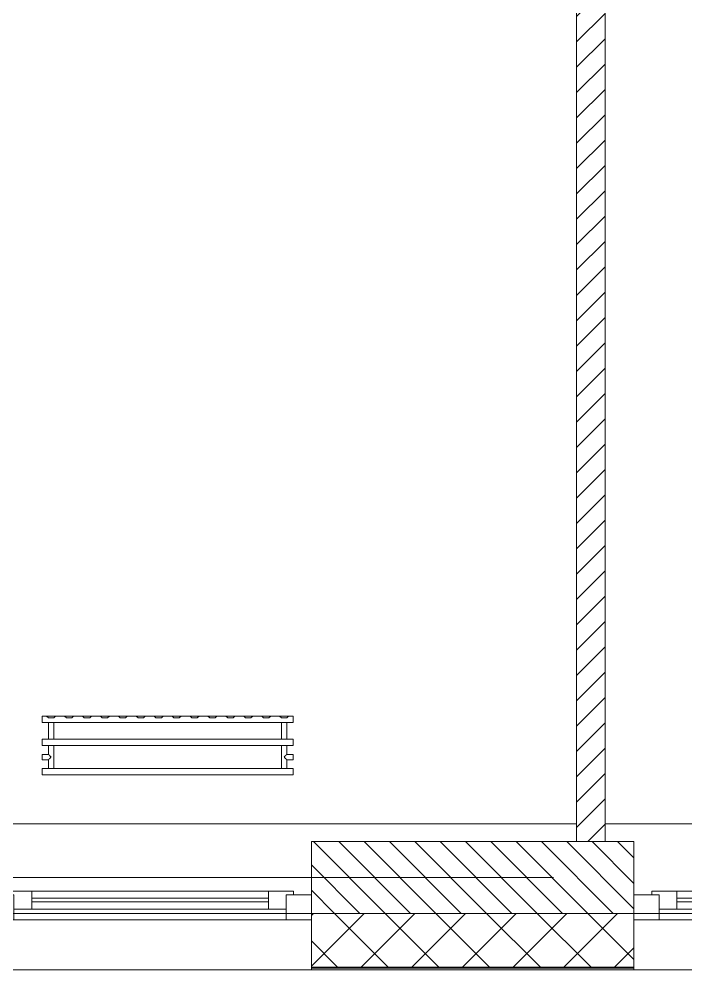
# Model space of a CAD drawing. Header units: millimetres. Extents: x 2623 to 210903, y -8553 to 29000.
# Drawn here: x 44410 to 46271, y -258 to 2395 of the extents above; entities that cross this region are included whole.
import ezdxf

# ---------------------------------------------------------------- set-up
doc = ezdxf.new("R2010")
doc.units = ezdxf.units.MM
doc.linetypes.add('Осевая', pattern=[3175, 635, -476.25, 1587.5, -476.25])
for name, color, linetype, lineweight in [('A-GLAZ', 7, 'Continuous', 9), ('A-WALL', 7, 'Continuous', 9), ('A-WALL-1', 7, 'Continuous', 13), ('I-WALL', 7, 'Continuous', 9), ('Оси-2', 7, 'Осевая', 9)]:
    doc.layers.add(name, color=color, linetype=linetype, lineweight=lineweight)
doc.layers.add('M-EQPM-1', color=7, linetype='Continuous', lineweight=9, true_color=0xaaaaaa)

# ---------------------------------------------------------------- blocks, each defined once
blk = doc.blocks.new('120_Окно_СКБ_1Ст - 120_Окно_СКБ_1Ст 900х2500_h_ с форточкой-22876038-План монтажа стен и перегородок 3 этажа в осях 23-33')
at = {"layer": 'A-GLAZ'}
for p, q in [((-450, -127), (-450, -57)), ((-450, -57), (-380, -57)), ((450, -57), (-450, -57)), ((-380, -57), (-380, -127)), ((380, -127), (380, -57)), ((380, -57), (450, -57)), ((450, -57), (450, -127)), ((380, -87), (-380, -87)), ((-380, -87), (-380, -127)), ((-330, -137), (-330, -87)), ((330, -137), (330, -87)), ((380, -127), (380, -87)), ((-380, -127), (-450, -127)), ((-450, -127), (-400, -127)), ((-380, -127), (-400, -127)), ((-400, -127), (-400, -137)), ((-330, -107), (330, -107)), ((330, -117), (-330, -117)), ((450, -127), (380, -127)), ((400, -127), (380, -127)), ((400, -127), (450, -127)), ((400, -137), (400, -127)), ((-400, -137), (400, -137)), ((400, -137), (-400, -137))]:
    blk.add_line(p, q, dxfattribs=at)
blk = doc.blocks.new('radiator_prado_classic_z_tip_30_po exemplyaru - Classic Z Тип 30-300-V32-План монтажа стен и перегородок 3 этажа в осях 23-33')
at = {"layer": 'M-EQPM-1'}
for p, q in [((0, 228), (0, 210)), ((700, 228), (0, 228)), ((0, 210), (0, 228)), ((0, 228), (12.5, 228)), ((12.5, 228), (37.5, 228)), ((37.5, 228), (12.5, 228)), ((12.5, 228), (37.5, 228)), ((12.5, 228), (17.5, 223)), ((12.5, 228), (17.5, 223)), ((32.5, 223), (17.5, 223)), ((17.5, 223), (32.5, 223)), ((32.5, 223), (37.5, 228)), ((37.5, 228), (32.5, 223)), ((37.5, 228), (62.5, 228)), ((62.5, 228), (87.5, 228)), ((87.5, 228), (62.5, 228)), ((62.5, 228), (87.5, 228)), ((62.5, 228), (67.5, 223)), ((62.5, 228), (67.5, 223)), ((82.5, 223), (67.5, 223)), ((67.5, 223), (82.5, 223)), ((82.5, 223), (87.5, 228)), ((87.5, 228), (82.5, 223)), ((87.5, 228), (112.5, 228)), ((112.5, 228), (137.5, 228)), ((137.5, 228), (112.5, 228)), ((112.5, 228), (137.5, 228)), ((112.5, 228), (117.5, 223)), ((112.5, 228), (117.5, 223)), ((132.5, 223), (117.5, 223)), ((117.5, 223), (132.5, 223)), ((132.5, 223), (137.5, 228)), ((137.5, 228), (132.5, 223)), ((137.5, 228), (162.5, 228)), ((162.5, 228), (187.5, 228)), ((187.5, 228), (162.5, 228)), ((162.5, 228), (187.5, 228)), ((162.5, 228), (167.5, 223)), ((162.5, 228), (167.5, 223)), ((182.5, 223), (167.5, 223)), ((167.5, 223), (182.5, 223)), ((182.5, 223), (187.5, 228)), ((187.5, 228), (182.5, 223)), ((187.5, 228), (212.5, 228)), ((212.5, 228), (237.5, 228)), ((237.5, 228), (212.5, 228)), ((212.5, 228), (237.5, 228)), ((212.5, 228), (217.5, 223)), ((212.5, 228), (217.5, 223)), ((232.5, 223), (217.5, 223)), ((217.5, 223), (232.5, 223)), ((232.5, 223), (237.5, 228)), ((237.5, 228), (232.5, 223)), ((237.5, 228), (262.5, 228)), ((262.5, 228), (287.5, 228)), ((287.5, 228), (262.5, 228)), ((262.5, 228), (287.5, 228)), ((262.5, 228), (267.5, 223)), ((262.5, 228), (267.5, 223)), ((282.5, 223), (267.5, 223)), ((267.5, 223), (282.5, 223)), ((282.5, 223), (287.5, 228)), ((287.5, 228), (282.5, 223)), ((287.5, 228), (312.5, 228)), ((312.5, 228), (337.5, 228)), ((337.5, 228), (312.5, 228)), ((312.5, 228), (337.5, 228)), ((312.5, 228), (317.5, 223)), ((312.5, 228), (317.5, 223)), ((332.5, 223), (317.5, 223)), ((317.5, 223), (332.5, 223)), ((332.5, 223), (337.5, 228)), ((337.5, 228), (332.5, 223)), ((337.5, 228), (362.5, 228)), ((362.5, 228), (387.5, 228)), ((387.5, 228), (362.5, 228)), ((362.5, 228), (387.5, 228)), ((362.5, 228), (367.5, 223)), ((362.5, 228), (367.5, 223)), ((382.5, 223), (367.5, 223)), ((367.5, 223), (382.5, 223)), ((382.5, 223), (387.5, 228)), ((387.5, 228), (382.5, 223)), ((387.5, 228), (412.5, 228)), ((412.5, 228), (437.5, 228)), ((437.5, 228), (412.5, 228)), ((412.5, 228), (437.5, 228)), ((412.5, 228), (417.5, 223)), ((412.5, 228), (417.5, 223)), ((432.5, 223), (417.5, 223)), ((417.5, 223), (432.5, 223)), ((432.5, 223), (437.5, 228)), ((437.5, 228), (432.5, 223)), ((437.5, 228), (462.5, 228)), ((462.5, 228), (487.5, 228)), ((487.5, 228), (462.5, 228)), ((462.5, 228), (487.5, 228)), ((462.5, 228), (467.5, 223)), ((462.5, 228), (467.5, 223)), ((482.5, 223), (467.5, 223)), ((467.5, 223), (482.5, 223)), ((482.5, 223), (487.5, 228)), ((487.5, 228), (482.5, 223)), ((487.5, 228), (512.5, 228)), ((512.5, 228), (537.5, 228)), ((537.5, 228), (512.5, 228)), ((512.5, 228), (537.5, 228)), ((512.5, 228), (517.5, 223)), ((512.5, 228), (517.5, 223)), ((532.5, 223), (517.5, 223)), ((517.5, 223), (532.5, 223)), ((532.5, 223), (537.5, 228)), ((537.5, 228), (532.5, 223)), ((537.5, 228), (562.5, 228)), ((562.5, 228), (587.5, 228)), ((587.5, 228), (562.5, 228)), ((562.5, 228), (587.5, 228)), ((562.5, 228), (567.5, 223)), ((562.5, 228), (567.5, 223)), ((582.5, 223), (567.5, 223)), ((567.5, 223), (582.5, 223)), ((582.5, 223), (587.5, 228)), ((587.5, 228), (582.5, 223)), ((587.5, 228), (612.5, 228)), ((612.5, 228), (637.5, 228)), ((637.5, 228), (612.5, 228)), ((612.5, 228), (637.5, 228)), ((612.5, 228), (617.5, 223)), ((612.5, 228), (617.5, 223)), ((632.5, 223), (617.5, 223)), ((617.5, 223), (632.5, 223)), ((632.5, 223), (637.5, 228)), ((637.5, 228), (632.5, 223)), ((637.5, 228), (662.5, 228)), ((662.5, 228), (687.5, 228)), ((687.5, 228), (662.5, 228)), ((662.5, 228), (687.5, 228)), ((662.5, 228), (667.5, 223)), ((662.5, 228), (667.5, 223)), ((682.5, 223), (667.5, 223)), ((667.5, 223), (682.5, 223)), ((682.5, 223), (687.5, 228)), ((687.5, 228), (682.5, 223)), ((687.5, 228), (700, 228)), ((700, 210), (700, 228)), ((700, 228), (700, 210)), ((0, 210), (700, 210)), ((17.5, 210), (0, 210)), ((17.5, 210), (17.5, 164)), ((17.5, 210), (17.5, 164)), ((32.5, 210), (17.5, 210)), ((17.5, 210), (32.5, 210)), ((32.5, 210), (17.5, 210)), ((17.5, 210), (32.5, 210)), ((31.5, 210), (18.5, 210)), ((32.5, 164), (32.5, 210)), ((32.5, 164), (32.5, 210)), ((667.5, 210), (32.5, 210)), ((667.5, 210), (667.5, 164)), ((667.5, 210), (667.5, 164)), ((682.5, 210), (667.5, 210)), ((667.5, 210), (682.5, 210)), ((682.5, 210), (667.5, 210)), ((667.5, 210), (667.8, 210)), ((667.8, 210), (668.5, 210)), ((668.5, 210), (669.7, 210)), ((680.3, 210), (668.5, 210)), ((669.7, 210), (671.2, 210)), ((671.2, 210), (673.1, 210)), ((673.1, 210), (675, 210)), ((675, 210), (676.9, 210)), ((676.9, 210), (678.7, 210)), ((678.7, 210), (680.3, 210)), ((680.3, 210), (681.5, 210)), ((681.5, 210), (682.2, 210)), ((682.2, 210), (682.5, 210)), ((682.5, 164), (682.5, 210)), ((682.5, 164), (682.5, 210)), ((700, 210), (682.5, 210)), ((700, 164), (0, 164)), ((0, 164), (0, 146)), ((0, 146), (0, 164)), ((0, 164), (17.5, 164)), ((32.5, 164), (17.5, 164)), ((17.5, 164), (31.5, 164)), ((32.5, 164), (17.5, 164)), ((17.5, 164), (32.5, 164)), ((18.5, 164), (31.5, 164)), ((31.5, 164), (32.2, 164)), ((32.2, 164), (32.5, 164)), ((32.5, 164), (667.5, 164)), ((682.5, 164), (667.5, 164)), ((667.5, 164), (682.5, 164)), ((667.8, 164), (667.5, 164)), ((667.5, 164), (680.3, 164)), ((671.2, 164), (667.8, 164)), ((668.5, 164), (680.3, 164)), ((673.1, 164), (671.2, 164)), ((678.7, 164), (673.1, 164)), ((680.3, 164), (678.7, 164)), ((682.5, 164), (680.3, 164)), ((680.3, 164), (681.5, 164)), ((681.5, 164), (682.2, 164)), ((682.2, 164), (682.5, 164)), ((682.5, 164), (700, 164)), ((700, 146), (700, 164)), ((700, 164), (700, 146)), ((0, 146), (700, 146)), ((17.5, 146), (0, 146)), ((17.5, 146), (17.5, 121.5)), ((17.5, 146), (17.5, 121.5)), ((17.5, 146), (32.5, 146)), ((32.5, 146), (17.5, 146)), ((17.5, 146), (32.5, 146)), ((32.5, 146), (17.5, 146)), ((31.5, 146), (18.5, 146)), ((32.5, 82), (32.5, 146)), ((32.5, 82), (32.5, 146)), ((667.5, 146), (32.5, 146)), ((667.5, 146), (667.5, 82)), ((667.5, 146), (667.5, 82)), ((667.5, 146), (682.5, 146)), ((682.5, 146), (667.5, 146)), ((667.5, 146), (669.7, 146)), ((682.5, 146), (667.5, 146)), ((680.3, 146), (668.5, 146)), ((669.7, 146), (671.2, 146)), ((671.2, 146), (682.5, 146)), ((682.5, 121.5), (682.5, 146)), ((682.5, 121.5), (682.5, 146)), ((700, 146), (682.5, 146)), ((17.5, 121.5), (0, 121.5)), ((17.5, 121.5), (0, 121.5)), ((0, 121.5), (0, 121.2)), ((0, 106.5), (0, 121.5)), ((0, 121.2), (0, 106.8)), ((0, 121.2), (0, 120.5)), ((0, 120.5), (0, 121.2)), ((0, 121.2), (0, 121.2)), ((0, 120.5), (0, 119.3)), ((0, 119.3), (0, 120.5)), ((0, 119.3), (0, 117.8)), ((0, 117.8), (0, 119.3)), ((0, 117.8), (0, 115.9)), ((0, 115.9), (0, 117.8)), ((0, 115.9), (0, 114)), ((0, 114), (0, 115.9)), ((0, 114), (0, 112.1)), ((0, 112.1), (0, 114)), ((0, 112.1), (0, 110.2)), ((0, 110.2), (0, 112.1)), ((0, 110.2), (0, 108.7)), ((0, 108.7), (0, 110.2)), ((0, 108.7), (0, 106.8)), ((0, 106.8), (0, 108.7)), ((0, 106.8), (0, 106.5)), ((0, 106.8), (0, 106.8)), ((0, 106.5), (17.5, 106.5)), ((0, 106.5), (17.5, 106.5)), ((17.5, 106.5), (17.5, 82)), ((17.5, 106.5), (17.5, 82)), ((700, 121.5), (682.5, 121.5)), ((700, 121.5), (682.5, 121.5)), ((682.5, 82), (682.5, 106.5)), ((682.5, 106.5), (700, 106.5)), ((682.5, 82), (682.5, 106.5)), ((682.5, 106.5), (700, 106.5)), ((700, 121.5), (700, 106.5)), ((700, 121.2), (700, 121.5)), ((700, 121.5), (700, 121.2)), ((700, 121.2), (700, 121.5)), ((700, 106.8), (700, 121.2)), ((700, 121.2), (700, 106.8)), ((700, 107.5), (700, 121.2)), ((700, 106.8), (700, 107.5)), ((700, 106.5), (700, 106.8)), ((700, 106.8), (700, 106.5)), ((700, 106.5), (700, 106.8)), ((700, 82), (0, 82)), ((0, 82), (0, 64)), ((0, 64), (0, 82)), ((0, 82), (17.5, 82)), ((32.5, 82), (17.5, 82)), ((17.5, 82), (26.9, 82)), ((32.5, 82), (17.5, 82)), ((17.5, 82), (32.5, 82)), ((18.5, 82), (31.5, 82)), ((26.9, 82), (28.8, 82)), ((28.8, 82), (32.2, 82)), ((32.2, 82), (32.5, 82)), ((32.5, 82), (667.5, 82)), ((682.5, 82), (667.5, 82)), ((667.5, 82), (682.5, 82)), ((669.7, 82), (667.5, 82)), ((667.5, 82), (682.5, 82)), ((668.5, 82), (680.3, 82)), ((671.2, 82), (669.7, 82)), ((682.5, 82), (671.2, 82)), ((682.5, 82), (700, 82)), ((700, 64), (700, 82)), ((700, 82), (700, 64)), ((700, 64), (0, 64)), ((0, 64), (700, 64))]:
    blk.add_line(p, q, dxfattribs=at)
for points, knots in [([(17.8, 121.2), (17.7, 121.3), (17.7, 121.3), (17.5, 121.5), (17.5, 121.5), (17.5, 121.5)], [0.8571429, 0.8571429, 0.8571429, 0.8571429, 0.8928571, 0.9285714, 1, 1, 1, 1]), ([(17.5, 121.5), (17.5, 121.5), (17.5, 121.5), (17.7, 121.3), (17.7, 121.3), (17.8, 121.2)], [0, 0, 0, 0, 0.0714286, 0.1071429, 0.1428571, 0.1428571, 0.1428571, 0.1428571]), ([(17.5, 121.5), (17.5, 121.5), (17.5, 121.5), (17.7, 121.3), (17.7, 121.3), (17.8, 121.2)], [0, 0, 0, 0, 0.0714286, 0.1071429, 0.1428571, 0.1428571, 0.1428571, 0.1428571]), ([(25, 114), (24.5, 114.5), (23.6, 115.4), (22.4, 116.6), (21.6, 117.4), (21.1, 117.9), (20.8, 118.2), (20.5, 118.5), (20.2, 118.8), (19.8, 119.1), (19.6, 119.4), (19.3, 119.7), (19, 120), (18.7, 120.3), (18.5, 120.5), (18.3, 120.7), (18.1, 120.9), (17.9, 121.1), (17.8, 121.2), (17.7, 121.3), (17.5, 121.5), (17.5, 121.5), (17.5, 121.5)], [0, 0, 0, 0, 0.142857, 0.285714, 0.357143, 0.392857, 0.428571, 0.464286, 0.5, 0.535714, 0.571429, 0.607143, 0.642857, 0.678571, 0.714286, 0.75, 0.785714, 0.821429, 0.857143, 0.892857, 0.928571, 1, 1, 1, 1]), ([(17.5, 106.5), (17.5, 106.5), (17.5, 106.5), (17.7, 106.7), (17.8, 106.8), (17.9, 106.9), (18.1, 107.1), (18.3, 107.3), (18.5, 107.5), (18.7, 107.7), (19, 108), (19.3, 108.3), (19.6, 108.6), (19.8, 108.9), (20.3, 109.3), (20.7, 109.7), (21.1, 110.1), (21.6, 110.6), (22.4, 111.4), (23.6, 112.6), (24.5, 113.5), (25, 114)], [0, 0, 0, 0, 0.071429, 0.107143, 0.142857, 0.178571, 0.214286, 0.25, 0.285714, 0.321429, 0.357143, 0.392857, 0.428571, 0.464286, 0.5, 0.571429, 0.607143, 0.642857, 0.714286, 0.857143, 1, 1, 1, 1]), ([(17.5, 106.5), (17.5, 106.5), (17.5, 106.5), (17.7, 106.7), (17.7, 106.7), (17.8, 106.8)], [0, 0, 0, 0, 0.0714286, 0.1071429, 0.1428571, 0.1428571, 0.1428571, 0.1428571]), ([(17.8, 106.8), (17.7, 106.7), (17.7, 106.7), (17.5, 106.5), (17.5, 106.5), (17.5, 106.5)], [0.8571429, 0.8571429, 0.8571429, 0.8571429, 0.8928571, 0.9285714, 1, 1, 1, 1]), ([(17.8, 106.8), (17.7, 106.7), (17.7, 106.7), (17.5, 106.5), (17.5, 106.5), (17.5, 106.5)], [0.8571429, 0.8571429, 0.8571429, 0.8571429, 0.8928571, 0.9285714, 1, 1, 1, 1]), ([(22.4, 111.4), (22.3, 111.3), (22, 111), (21.6, 110.6), (21.1, 110.1), (20.8, 109.8), (20.5, 109.5), (20.2, 109.2), (19.8, 108.9), (19.6, 108.6), (19.3, 108.3), (19, 108), (18.7, 107.7), (18.5, 107.5), (18.3, 107.3), (18.1, 107.1), (17.9, 106.9), (17.8, 106.8), (17.8, 106.8)], [0.2641714, 0.2641714, 0.2641714, 0.2641714, 0.2857143, 0.3571429, 0.3928571, 0.4285714, 0.4642857, 0.5, 0.5357143, 0.5714286, 0.6071429, 0.6428571, 0.6785714, 0.7142857, 0.75, 0.7857143, 0.8214286, 0.8571429, 0.8571429, 0.8571429, 0.8571429]), ([(17.8, 106.8), (17.8, 106.8), (17.9, 106.9), (18.1, 107.1), (18.3, 107.3), (18.5, 107.5), (18.7, 107.7), (19, 108), (19.3, 108.3), (19.6, 108.6), (19.9, 108.8), (20.3, 109.3), (20.6, 109.6), (20.8, 109.8)], [0.1428571, 0.1428571, 0.1428571, 0.1428571, 0.1785714, 0.2142857, 0.25, 0.2857143, 0.3214286, 0.3571429, 0.3928571, 0.4285714, 0.4642857, 0.5, 0.5714286, 0.5714286, 0.5714286, 0.5714286]), ([(19.6, 119.4), (19.7, 119.3), (19.9, 119.2), (20.3, 118.7), (20.6, 118.4), (20.8, 118.2)], [0.4285714, 0.4285714, 0.4285714, 0.4285714, 0.4642857, 0.5, 0.5714286, 0.5714286, 0.5714286, 0.5714286]), ([(19.6, 119.4), (19.7, 119.3), (19.8, 119.1), (20.3, 118.7), (20.6, 118.4), (20.8, 118.2)], [0.4285714, 0.4285714, 0.4285714, 0.4285714, 0.4642857, 0.5, 0.5714286, 0.5714286, 0.5714286, 0.5714286]), ([(22.1, 116.9), (21.9, 117.1), (21.6, 117.4), (21.1, 117.9), (20.9, 118.1), (20.8, 118.2)], [0.2857143, 0.2857143, 0.2857143, 0.2857143, 0.3571429, 0.3928571, 0.4285714, 0.4285714, 0.4285714, 0.4285714]), ([(20.8, 118.2), (20.9, 118.1), (21.1, 117.9), (21.6, 117.4), (21.9, 117.1), (22.1, 116.9)], [0.5714286, 0.5714286, 0.5714286, 0.5714286, 0.6071429, 0.6428571, 0.7142857, 0.7142857, 0.7142857, 0.7142857]), ([(20.8, 118.2), (20.9, 118.1), (21.1, 117.9), (21.6, 117.4), (22.4, 116.6), (23.1, 115.9), (23.6, 115.4)], [0.5714286, 0.5714286, 0.5714286, 0.5714286, 0.6071429, 0.6428571, 0.7142857, 0.8571429, 0.8571429, 0.8571429, 0.8571429]), ([(20.8, 109.8), (20.9, 109.9), (21.1, 110.1), (21.6, 110.6), (21.9, 110.9), (22.1, 111.1)], [0.5714286, 0.5714286, 0.5714286, 0.5714286, 0.6071429, 0.6428571, 0.7142857, 0.7142857, 0.7142857, 0.7142857]), ([(22.1, 111.1), (21.9, 110.9), (21.6, 110.6), (21.1, 110.1), (20.9, 109.9), (20.8, 109.8)], [0.2857143, 0.2857143, 0.2857143, 0.2857143, 0.3571429, 0.3928571, 0.4285714, 0.4285714, 0.4285714, 0.4285714]), ([(25, 114), (24.5, 113.5), (23.6, 112.6), (22.8, 111.8), (22.4, 111.4)], [0, 0, 0, 0, 0.1428571, 0.2641714, 0.2641714, 0.2641714, 0.2641714]), ([(675, 114), (675.5, 114.5), (676.4, 115.4), (677.6, 116.6), (678.4, 117.4), (678.9, 117.9), (679.2, 118.2), (679.5, 118.5), (679.8, 118.8), (680.1, 119.2), (680.4, 119.4), (680.7, 119.7), (681, 120), (681.3, 120.3), (681.5, 120.5), (681.7, 120.7), (681.9, 120.9), (682.1, 121.1), (682.2, 121.2), (682.3, 121.3), (682.5, 121.5), (682.5, 121.5), (682.5, 121.5)], [0, 0, 0, 0, 0.142857, 0.285714, 0.357143, 0.392857, 0.428571, 0.464286, 0.5, 0.535714, 0.571429, 0.607143, 0.642857, 0.678571, 0.714286, 0.75, 0.785714, 0.821429, 0.857143, 0.892857, 0.928571, 1, 1, 1, 1]), ([(682.5, 106.5), (682.5, 106.5), (682.5, 106.5), (682.3, 106.7), (682.2, 106.8), (682.1, 106.9), (681.9, 107.1), (681.7, 107.3), (681.5, 107.5), (681.3, 107.7), (681, 108), (680.7, 108.3), (680.4, 108.6), (680.1, 108.8), (679.7, 109.3), (679.3, 109.7), (678.9, 110.1), (678.4, 110.6), (677.6, 111.4), (676.4, 112.6), (675.5, 113.5), (675, 114)], [0, 0, 0, 0, 0.071429, 0.107143, 0.142857, 0.178571, 0.214286, 0.25, 0.285714, 0.321429, 0.357143, 0.392857, 0.428571, 0.464286, 0.5, 0.571429, 0.607143, 0.642857, 0.714286, 0.857143, 1, 1, 1, 1]), ([(682.2, 121.2), (682.2, 121.2), (682.1, 121.1), (681.9, 120.9), (681.7, 120.7), (681.5, 120.5), (681.3, 120.3), (681, 120), (680.7, 119.7), (680.4, 119.4), (680.1, 119.2), (679.7, 118.7), (679.3, 118.3), (678.9, 117.9), (678.4, 117.4), (677.6, 116.6), (676.9, 115.9), (676.4, 115.4)], [0.1428571, 0.1428571, 0.1428571, 0.1428571, 0.1785714, 0.2142857, 0.25, 0.2857143, 0.3214286, 0.3571429, 0.3928571, 0.4285714, 0.4642857, 0.5, 0.5714286, 0.6071429, 0.6428571, 0.7142857, 0.8571429, 0.8571429, 0.8571429, 0.8571429]), ([(676.4, 115.4), (676.9, 115.9), (677.6, 116.6), (678.4, 117.4), (678.9, 117.9), (679.2, 118.2), (679.5, 118.5), (679.8, 118.8), (680.1, 119.2), (680.4, 119.4), (680.7, 119.7), (681, 120), (681.3, 120.3), (681.5, 120.5), (681.7, 120.7), (681.9, 120.9), (682.1, 121.1), (682.2, 121.2), (682.2, 121.2)], [0.1428571, 0.1428571, 0.1428571, 0.1428571, 0.2857143, 0.3571429, 0.3928571, 0.4285714, 0.4642857, 0.5, 0.5357143, 0.5714286, 0.6071429, 0.6428571, 0.6785714, 0.7142857, 0.75, 0.7857143, 0.8214286, 0.8571429, 0.8571429, 0.8571429, 0.8571429]), ([(681.5, 120.5), (681.4, 120.4), (681.3, 120.3), (681, 120), (680.7, 119.7), (680.4, 119.4), (680.1, 119.2), (679.7, 118.7), (679.3, 118.3), (678.9, 117.9), (678.4, 117.4), (678.1, 117.1), (677.9, 116.9)], [0.2857143, 0.2857143, 0.2857143, 0.2857143, 0.3214286, 0.3571429, 0.3928571, 0.4285714, 0.4642857, 0.5, 0.5714286, 0.6071429, 0.6428571, 0.7142857, 0.7142857, 0.7142857, 0.7142857]), ([(677.9, 111.1), (678.1, 110.9), (678.4, 110.6), (678.9, 110.1), (679.2, 109.8), (679.5, 109.5), (679.8, 109.2), (680.1, 108.8), (680.4, 108.6), (680.7, 108.3), (681, 108), (681.3, 107.7), (681.5, 107.5), (681.7, 107.3), (681.9, 107.1), (682.1, 106.9), (682.2, 106.8), (682.2, 106.8)], [0.2857143, 0.2857143, 0.2857143, 0.2857143, 0.3571429, 0.3928571, 0.4285714, 0.4642857, 0.5, 0.5357143, 0.5714286, 0.6071429, 0.6428571, 0.6785714, 0.7142857, 0.75, 0.7857143, 0.8214286, 0.8571429, 0.8571429, 0.8571429, 0.8571429]), ([(677.9, 111.1), (678.1, 110.9), (678.4, 110.6), (678.9, 110.1), (679.2, 109.8), (679.5, 109.5), (679.8, 109.2), (680.1, 108.8), (680.4, 108.6), (680.7, 108.3), (681, 108), (681.3, 107.7), (681.5, 107.5), (681.7, 107.3), (681.9, 107.1), (682.1, 106.9), (682.2, 106.8), (682.2, 106.8)], [0.2857143, 0.2857143, 0.2857143, 0.2857143, 0.3571429, 0.3928571, 0.4285714, 0.4642857, 0.5, 0.5357143, 0.5714286, 0.6071429, 0.6428571, 0.6785714, 0.7142857, 0.75, 0.7857143, 0.8214286, 0.8571429, 0.8571429, 0.8571429, 0.8571429]), ([(682.2, 106.8), (682.2, 106.8), (682.1, 106.9), (681.9, 107.1), (681.7, 107.3), (681.5, 107.5), (681.3, 107.7), (681, 108), (680.7, 108.3), (680.4, 108.6), (680.1, 108.8), (679.7, 109.3), (679.3, 109.7), (678.9, 110.1), (678.4, 110.6), (678.1, 110.9), (677.9, 111.1)], [0.1428571, 0.1428571, 0.1428571, 0.1428571, 0.1785714, 0.2142857, 0.25, 0.2857143, 0.3214286, 0.3571429, 0.3928571, 0.4285714, 0.4642857, 0.5, 0.5714286, 0.6071429, 0.6428571, 0.7142857, 0.7142857, 0.7142857, 0.7142857]), ([(682.5, 121.5), (682.5, 121.5), (682.5, 121.5), (682.3, 121.3), (682.3, 121.3), (682.2, 121.2)], [0, 0, 0, 0, 0.0714286, 0.1071429, 0.1428571, 0.1428571, 0.1428571, 0.1428571]), ([(682.5, 121.5), (682.5, 121.5), (682.5, 121.5), (682.3, 121.3), (682.3, 121.3), (682.2, 121.2)], [0, 0, 0, 0, 0.0714286, 0.1071429, 0.1428571, 0.1428571, 0.1428571, 0.1428571]), ([(682.2, 121.2), (682.3, 121.3), (682.3, 121.3), (682.5, 121.5), (682.5, 121.5), (682.5, 121.5)], [0.8571429, 0.8571429, 0.8571429, 0.8571429, 0.8928571, 0.9285714, 1, 1, 1, 1]), ([(682.2, 106.8), (682.3, 106.7), (682.3, 106.7), (682.5, 106.5), (682.5, 106.5), (682.5, 106.5)], [0.8571429, 0.8571429, 0.8571429, 0.8571429, 0.8928571, 0.9285714, 1, 1, 1, 1]), ([(682.2, 106.8), (682.3, 106.7), (682.3, 106.7), (682.5, 106.5), (682.5, 106.5), (682.5, 106.5)], [0.8571429, 0.8571429, 0.8571429, 0.8571429, 0.8928571, 0.9285714, 1, 1, 1, 1]), ([(682.5, 106.5), (682.5, 106.5), (682.5, 106.5), (682.3, 106.7), (682.3, 106.7), (682.2, 106.8)], [0, 0, 0, 0, 0.0714286, 0.1071429, 0.1428571, 0.1428571, 0.1428571, 0.1428571])]:
    blk.add_open_spline(points, degree=3, knots=knots, dxfattribs=at)
for points in [[(20.8, 118.2), (20.7, 118.3), (20.5, 118.5), (20.2, 118.8), (19.9, 119.2), (19.6, 119.4), (19.3, 119.7), (19, 120), (18.7, 120.3), (18.5, 120.5), (18.3, 120.7), (18.1, 120.9), (17.9, 121.1), (17.8, 121.2), (17.8, 121.2)], [(17.8, 121.2), (17.8, 121.2), (17.9, 121.1), (18.1, 120.9), (18.3, 120.7), (18.5, 120.5), (18.7, 120.3), (19, 120), (19.3, 119.7), (19.5, 119.5), (19.6, 119.4)], [(17.8, 121.2), (17.8, 121.2), (17.9, 121.1), (18.1, 120.9), (18.3, 120.7), (18.5, 120.5), (18.7, 120.3), (19, 120), (19.3, 119.7), (19.5, 119.5), (19.6, 119.4)], [(20.8, 109.8), (20.7, 109.7), (20.5, 109.5), (20.2, 109.2), (19.9, 108.8), (19.6, 108.6), (19.3, 108.3), (19, 108), (18.7, 107.7), (18.5, 107.5), (18.3, 107.3), (18.1, 107.1), (17.9, 106.9), (17.8, 106.8), (17.8, 106.8)], [(23.6, 115.4), (23.1, 115.9), (22.6, 116.4), (22.1, 116.9)], [(22.1, 116.9), (22.6, 116.4), (23.1, 115.9), (23.6, 115.4)], [(22.1, 111.1), (22.2, 111.2), (22.3, 111.3), (22.4, 111.4)], [(22.4, 111.4), (22.3, 111.3), (22.2, 111.2), (22.1, 111.1)], [(22.4, 111.4), (22.8, 111.8), (23.2, 112.2), (23.6, 112.6)], [(23.6, 112.6), (23.2, 112.2), (22.8, 111.8), (22.4, 111.4)], [(25, 114), (24.5, 114.5), (24, 115), (23.6, 115.4)], [(23.6, 115.4), (24, 115), (24.5, 114.5), (25, 114)], [(23.6, 115.4), (24, 115), (24.5, 114.5), (25, 114)], [(23.6, 112.6), (24, 113), (24.5, 113.5), (25, 114)], [(25, 114), (24.5, 113.5), (24, 113), (23.6, 112.6)], [(676.4, 115.4), (676, 115), (675.5, 114.5), (675, 114)], [(676.4, 115.4), (676, 115), (675.5, 114.5), (675, 114)], [(675, 114), (675.5, 114.5), (676, 115), (676.4, 115.4)], [(675, 114), (675.5, 113.5), (676.4, 112.6), (677.4, 111.6), (677.9, 111.1)], [(675, 114), (675.5, 113.5), (676.4, 112.6), (677.4, 111.6), (677.9, 111.1)], [(677.9, 111.1), (677.4, 111.6), (676.4, 112.6), (675.5, 113.5), (675, 114)], [(677.9, 116.9), (677.4, 116.4), (676.9, 115.9), (676.4, 115.4)], [(682.2, 121.2), (682.2, 121.2), (682.1, 121.1), (681.9, 120.9), (681.7, 120.7), (681.6, 120.6), (681.5, 120.5)]]:
    blk.add_open_spline(points, degree=3, dxfattribs=at)

msp = doc.modelspace()

# ---------------------------------------------------------------- hatches: boundary and pattern name
at = {"layer": 'A-WALL'}
h = msp.add_hatch(dxfattribs=at)
h.set_pattern_fill('FP_6', color=256, style=0, pattern_type=2)
h.set_pattern_definition([(135, (-63704.333, 0), (-35.35534, -35.35534), [])])
h.paths.add_polyline_path([(57725.7, -100), (57725.7, 100), (57425.7, 100), (57425.7, -100)])
h.paths.add_polyline_path([(55125.7, -100), (55625.7, -100), (55625.7, 100), (55125.7, 100)])
h.paths.add_polyline_path([(52635.9, -100), (53325.7, -100), (53325.7, 100), (52275.7, 100), (52275.7, -100)])
h.paths.add_polyline_path([(49975.7, -100), (49975.7, 100), (49725.7, 100), (49725.7, -100)])
h.paths.add_polyline_path([(47543.2, -100), (47925.7, -100), (47925.7, 100), (47025.7, 100), (47025.7, -100)])
h.paths.add_polyline_path([(46125.7, -100), (46125.7, 100), (45225.7, 100), (45225.7, -100), (45633.5, -100)])
h.paths.add_polyline_path([(42450.6, -100), (42525.7, -100), (42525.7, 100), (41475.7, 100), (41475.7, -100), (41814, -100)])
h.paths.add_polyline_path([(39175.7, -100), (39175.7, 100), (38925.7, 100), (38925.7, -100)])
h.paths.add_polyline_path([(38025.7, -100), (38025.7, 100), (37125.7, 100), (37125.7, -100), (37994.5, -100)])
h.paths.add_polyline_path([(34425.7, -100), (34425.7, 100), (33375.7, 100), (33375.7, -100), (34174.9, -100)])
h.paths.add_polyline_path([(31075.7, -100), (31075.7, 100), (30825.7, 100), (30825.7, -100), (30992, -100)])
h.paths.add_polyline_path([(29025.7, -100), (29025.7, 100), (28225.7, 100), (28225.7, -100), (28445.7, -100)])
h = msp.add_hatch(dxfattribs=at)
h.set_pattern_fill('FP_5', color=256, style=0, pattern_type=2)
h.set_pattern_definition([(45, (-63704.33, 0), (-70.71068, 70.71068), []), (135, (-63704.33, 0), (-70.71068, -70.71068), [])])
h.paths.add_polyline_path([(61375.7, -250), (61375.7, -100), (60025.7, -100), (60025.7, -250), (60274.9, -250)])
h.paths.add_polyline_path([(57725.7, -250), (57725.7, -100), (56525.7, -100), (56525.7, -250), (57092, -250)])
h.paths.add_polyline_path([(55625.7, -250), (55625.7, -100), (54225.7, -100), (54225.7, -250), (55182.3, -250)])
h.paths.add_polyline_path([(53325.7, -250), (53325.7, -100), (52275.7, -100), (52275.7, -250), (53272.5, -250)])
h.paths.add_polyline_path([(49975.7, -250), (49975.7, -100), (48825.7, -100), (48825.7, -250), (49453, -250)])
h.paths.add_polyline_path([(47543.2, -250), (47925.7, -250), (47925.7, -100), (47025.7, -100), (47025.7, -250)])
h.paths.add_polyline_path([(46125.7, -250), (46125.7, -100), (45225.7, -100), (45225.7, -250), (45633.5, -250)])
h.paths.add_polyline_path([(43723.7, -250), (44325.7, -250), (44325.7, -100), (43425.7, -100), (43425.7, -250)])
h.paths.add_polyline_path([(41814, -250), (42525.7, -250), (42525.7, -100), (41475.7, -100), (41475.7, -250)])
h.paths.add_polyline_path([(38631, -250), (39175.7, -250), (39175.7, -100), (37125.7, -100), (37125.7, -250), (38025.7, -250)])
h.paths.add_polyline_path([(35325.7, -250), (36225.7, -250), (36225.7, -100), (35325.7, -100)])
h.paths.add_polyline_path([(33538.4, -250), (34425.7, -250), (34425.7, -100), (33375.7, -100), (33375.7, -250)])
h.paths.add_polyline_path([(29925.7, -250), (31075.7, -250), (31075.7, -100), (29925.7, -100)])
h.paths.add_polyline_path([(28225.7, -250), (29025.7, -250), (29025.7, -100), (28225.7, -100), (28225.7, -126.3)])
h.paths.add_polyline_path([(27325.7, -250), (27325.7, -100), (25505.7, -100), (25505.7, -250), (27172.5, -250)])
at = {"layer": 'I-WALL'}
h = msp.add_hatch(dxfattribs=at)
h.set_pattern_fill('FP_8', color=256, style=0, pattern_type=2)
h.set_pattern_definition([(45, (-63704.333, 0), (-35.35534, 35.35534), [])])
h.paths.add_polyline_path([(46045.7, 100), (46044.7, 3755), (45965.7, 3755), (45965.7, 100)])
h.paths.add_polyline_path([(46044.7, 5155), (46045.7, 5155), (46045.7, 10400), (45965.7, 10400), (45965.7, 5155), (46015.7, 5155)])

# ---------------------------------------------------------------- linework, layer by layer
at = {"layer": 'A-WALL'}
for p, q in [((45965.7, 100), (45225.7, 100)), ((45225.7, 100), (45225.7, -258)), ((46125.7, 100), (46045.7, 100)), ((46125.7, -258), (46125.7, 100)), ((46125.7, -100), (47025.7, -100)), ((47925.7, -258), (44325.7, -258))]:
    msp.add_line(p, q, dxfattribs=at)
at = {"layer": 'A-WALL-1'}
for p, q in [((45965.7, 100), (46045.7, 100)), ((45225.7, -100), (46125.7, -100)), ((46125.7, -100), (45225.7, -100)), ((45225.7, -250), (46125.7, -250)), ((45225.7, -253), (46125.7, -253))]:
    msp.add_line(p, q, dxfattribs=at)
at = {"layer": 'I-WALL'}
for p, q in [((45965.7, 3700), (45965.7, 100)), ((46045.7, 100), (46045.7, 3700)), ((44325.7, 150), (45965.7, 150)), ((46045.7, 150), (48825.7, 150)), ((45225.7, -100), (44325.7, -100))]:
    msp.add_line(p, q, dxfattribs=at)
at = {"layer": 'Оси-2'}
msp.add_line((20977.5, 0), (59025.7, 0), dxfattribs=at)

# ---------------------------------------------------------------- block references
at = {"layer": 'A-GLAZ', "rotation": 180}
for p in [(44775.7, -175), (46575.7, -175)]:
    msp.add_blockref('120_Окно_СКБ_1Ст - 120_Окно_СКБ_1Ст 900х2500_h_ с форточкой-22876038-План монтажа стен и перегородок 3 этажа в осях 23-33', p, dxfattribs=at)
at = {"layer": 'M-EQPM-1'}
msp.add_blockref('radiator_prado_classic_z_tip_30_po exemplyaru - Classic Z Тип 30-300-V32-План монтажа стен и перегородок 3 этажа в осях 23-33', (44474.8, 222), dxfattribs=at)

doc.saveas('drawing.dxf')
